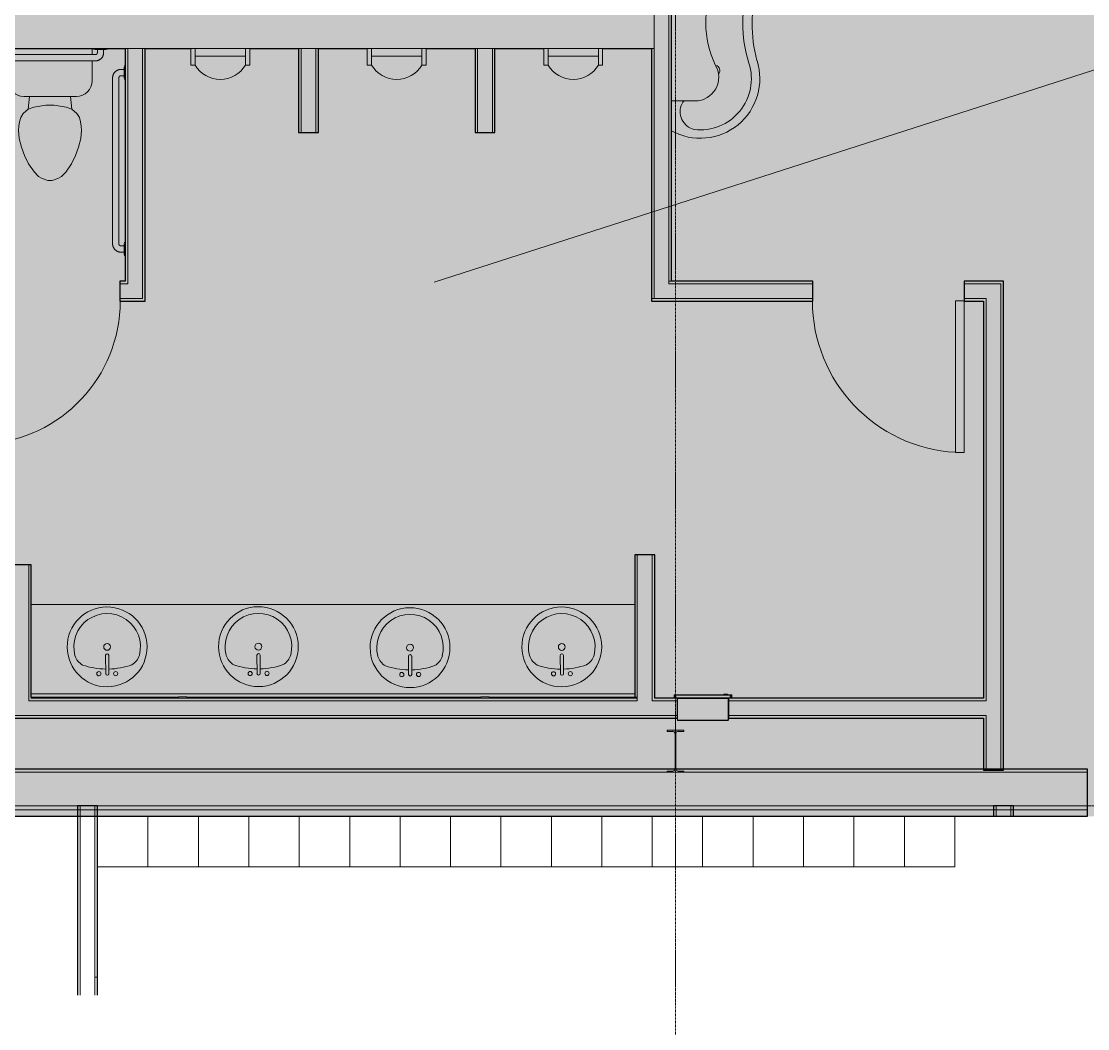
# Model space of a CAD drawing. Header units: inches. Extents: x -214893 to 4876, y -128673 to 1880.
# Drawn here: x 884.6 to 1138.4, y -749.5 to -509.8 of the extents above; entities that cross this region are included whole.
import ezdxf

# ---------------------------------------------------------------- set-up
doc = ezdxf.new("R2010")
doc.units = ezdxf.units.IN
doc.header["$MEASUREMENT"] = 0
doc.linetypes.add('Grid Line 1_2_', pattern=[0.875, 0.5, -0.125, 0.125, -0.125])
for name, color, linetype, lineweight in [('A-AREA-IDEN', 2, 'Continuous', 9), ('A-DETL-GENF', 92, 'Continuous', 9), ('A-DOOR', 31, 'Continuous', 9), ('A-WALL', 113, 'Continuous', 9), ('A-WALL-PATT', 111, 'Continuous', 25), ('I-FURN', 30, 'Continuous', 9), ('I-WALL', 2, 'Continuous', 9), ('L-SITE-WALL', 31, 'Continuous', 9), ('P-SANR-FIXT', 6, 'Continuous', 9), ('Q-CASE', 31, 'Continuous', 9), ('Q-SPCQ', 91, 'Continuous', 9), ('S-COLS', 52, 'Continuous', 9), ('S-GRID', 1, 'Continuous', 9)]:
    doc.layers.add(name, color=color, linetype=linetype, lineweight=lineweight)
pattern_1 = [(0, (0, 0), (81.92, 20.48), [3.379, -58.061, 3.379, -58.061, -327.68]), (0, (0, 0), (81.92, 20.48), [-122.88, 3.379, -119.501, 3.379, -58.061, -143.36]), (0, (0, 0), (81.92, 20.48), [-307.2, 3.379, -37.581, 3.379, -99.021]), (120, (30.72, 10.24), (-58.6962, 60.7048), [3.379, -58.061, 3.379, -58.061, -327.68]), (120, (30.72, 10.24), (-58.6962, 60.7048), [-122.88, 3.379, -119.501, 3.379, -58.061, -143.36]), (120, (30.72, 10.24), (-58.6962, 60.7048), [-307.2, 3.379, -37.581, 3.379, -99.021]), (240, (40.96, 51.2), (-23.2238, -81.1848), [3.379, -58.061, 3.379, -58.061, -327.68]), (240, (40.96, 51.2), (-23.2238, -81.1848), [-122.88, 3.379, -119.501, 3.379, -58.061, -143.36]), (240, (40.96, 51.2), (-23.2238, -81.1848), [-307.2, 3.379, -37.581, 3.379, -99.021])]

# ---------------------------------------------------------------- blocks, each defined once
blk = doc.blocks.new('Open Source Metal Building_Exterior_rvt-1-Floor Plan - Warehouse')
at = {"layer": 'A-WALL', "color": 7}
for p, q in [((1138.4, -688.46), (421.56, -688.46)), ((1138.4, -696.46), (421.56, -696.46)), ((1138.4, -697.46), (421.56, -697.46))]:
    blk.add_line(p, q, dxfattribs=at)
at = {"layer": 'L-SITE-WALL', "color": 250, "lineweight": 25}
for p, q in [((1138.4, -687.71), (421.56, -687.71)), ((1138.4, -698.96), (1138.4, -687.71)), ((421.56, -698.96), (1138.4, -698.96))]:
    blk.add_line(p, q, dxfattribs=at)
at = {"layer": 'S-COLS', "color": 50, "lineweight": 15}
for p, q in [((1042.31, -678.47), (1038.31, -678.47)), ((1038.31, -678.47), (1038.31, -678.74)), ((1038.31, -678.74), (1039.65, -678.74)), ((1040.2, -679.28), (1040.2, -687.66)), ((1040.43, -687.66), (1040.43, -679.28)), ((1040.97, -678.74), (1042.31, -678.74)), ((1042.31, -678.74), (1042.31, -678.47)), ((1039.65, -688.2), (1038.31, -688.2)), ((1038.31, -688.2), (1038.31, -688.47)), ((1038.31, -688.47), (1042.31, -688.47)), ((1042.31, -688.2), (1040.97, -688.2)), ((1042.31, -688.47), (1042.31, -688.2))]:
    blk.add_line(p, q, dxfattribs=at)
for centre, start, end in [((1039.65, -679.28), 0, 90), ((1040.97, -679.28), 90, 180), ((1039.65, -687.66), 270, 0), ((1040.97, -687.66), 180, 270)]:
    blk.add_arc(centre, 0.543, start, end, dxfattribs=at)
at = {"layer": 'S-GRID', "linetype": 'Grid Line 1_2_'}
for p, q in [((1040.31, 1879.93), (1040.31, -999.48)), ((4876.31, -696.46), (-2389.53, -696.46))]:
    blk.add_line(p, q, dxfattribs=at)
blk = doc.blocks.new('Locker-Double Stacked - 12_ x 12_-492435-Floor Plan - Warehouse')
at = {"layer": 'I-FURN'}
for p, q in [((6, 6), (-6, 6)), ((-6, 6), (-6, -6)), ((6, -6), (6, 6)), ((-6, -6), (6, -6))]:
    blk.add_line(p, q, dxfattribs=at)
blk = doc.blocks.new('Single-Flush - 36_ x 84_-340240-Floor Plan - Warehouse')
at = {"layer": 'A-DOOR', "lineweight": 13}
for p, q in [((16, -2.37), (16, -38.39)), ((18, -2.37), (16, -2.37)), ((18, -2.37), (18, -38.39)), ((18, -38.39), (16, -38.39))]:
    blk.add_line(p, q, dxfattribs=at)
at = {"layer": 'A-DOOR'}
blk.add_arc((18, -2.37), 36.07, 180, 266.8211, dxfattribs=at)
blk = doc.blocks.new('Urinal-Wall-3D - Urinal-Wall-3D-456486-Floor Plan - Warehouse')
at = {"layer": 'P-SANR-FIXT'}
for p, q in [((-11.29, 6), (-11.29, 10)), ((-11.29, 10), (-10.29, 10)), ((-10.29, 10), (-10.29, 6)), ((1.71, 7.85), (-10.29, 7.85)), ((-10.29, 7.85), (-10.29, 6)), ((2.73, 10), (1.71, 10)), ((1.71, 10), (1.71, 6)), ((1.71, 6), (1.71, 7.85)), ((2.73, 6), (2.73, 10)), ((-10.29, 6), (-11.29, 6)), ((-10.29, 6), (1.71, 6)), ((1.71, 6), (2.73, 6))]:
    blk.add_line(p, q, dxfattribs=at)
blk.add_arc((-4.29, 6.39), 7, 31.0027, 148.9973, dxfattribs=at)
blk = doc.blocks.new('Single-Flush - 34_ x 80_-711724-Floor Plan - Warehouse')
at = {"layer": 'A-DOOR', "lineweight": 13}
for p, q in [((15, 2.37), (15, 36.38)), ((17, 36.38), (15, 36.38)), ((17, 2.37), (17, 36.38)), ((17, 2.37), (15, 2.37))]:
    blk.add_line(p, q, dxfattribs=at)
at = {"layer": 'A-DOOR'}
blk.add_arc((17, 2.37), 34.07, 93.3657, 180, dxfattribs=at)
blk = doc.blocks.new('AquaWave-Lavatory-2_Station-Willoughby-WAW-2322 - AquaWave-Lavatory-2_Station-Willoughby-WAW-2322-485928-Floor Plan - Warehouse')
at = {"layer": 'P-SANR-FIXT'}
for p, q in [((1044.98, -491.71), (1039.36, -491.71)), ((1039.36, -528.71), (1044.98, -528.71))]:
    blk.add_line(p, q, dxfattribs=at)
for centre, radius, start, end in [((1046.2, -497.01), 14.18, 342.3338, 118.8422), ((1045.79, -489.16), 4.37, 103.3234, 206.3532), ((1046.2, -497.01), 12.18, 342.3338, 96.6847), ((1043.67, -490.21), 2, 206.3532, 228.867), ((1044.98, -497.34), 5.62, 328.3158, 90), ((1049.61, -498.96), 1.25, 285, 42.6073), ((1070.63, -510.21), 23.1, 154.5641, 205.4359), ((1087.66, -510.21), 31.34, 162.3338, 197.6662), ((1093.18, -510.21), 34.64, 165.1046, 194.8954), ((1046.2, -523.42), 14.18, 241.1578, 17.6662), ((1046.2, -523.42), 12.18, 263.3153, 17.6662), ((1044.98, -523.09), 5.62, 270, 31.6842), ((1049.61, -521.46), 1.25, 317.3927, 75), ((1045.79, -531.26), 4.37, 153.6468, 256.6766), ((1043.67, -530.21), 2, 131.133, 153.6468)]:
    blk.add_arc(centre, radius, start, end, dxfattribs=at)
blk = doc.blocks.new('Sink Vanity-Round - 19_ x 19_-595517-Floor Plan - Warehouse')
at = {"layer": 'P-SANR-FIXT'}
for p, q in [((3.43, 9.73), (3.43, 5.36)), ((4.18, 9.73), (4.18, 5.36))]:
    blk.add_line(p, q, dxfattribs=at)
for centre, radius, start, end in [((3.81, 3.35), 9.5, 90, 270), ((3.81, 3.35), 9.5, 270, 90), ((1.81, 9.73), 0.5, 360, 180), ((5.81, 9.73), 0.5, 360, 180), ((0.05, 4.11), 4.12, 120.7927, 162.1904), ((3.81, -9.17), 17.81, 91.2067, 109.2086), ((1.81, 9.73), 0.5, 180, 360), ((3.81, 9.73), 0.375, 360, 180), ((3.81, -9.17), 17.81, 70.7914, 88.7933), ((5.81, 9.73), 0.5, 180, 360), ((7.56, 4.11), 4.12, 17.8096, 59.2073), ((3.81, 3.35), 7.93, 165.3071, 14.6929), ((3.81, 5.36), 0.375, 180, 360), ((3.81, 3.35), 0.813, 360, 180), ((3.81, 3.35), 0.813, 180, 360)]:
    blk.add_arc(centre, radius, start, end, dxfattribs=at)
blk = doc.blocks.new('Toilet-Domestic-3D - Toilet-Domestic-3D-V4-Floor Plan - Warehouse')
at = {"layer": 'P-SANR-FIXT'}
for p, q in [((-9.98, 17.98), (-9.98, 19.48)), ((9.98, 19.48), (9.98, 17.98)), ((-9.98, 11.75), (-9.98, 16.48)), ((9.98, 16.48), (9.98, 11.75)), ((6.25, 8.02), (-6.25, 8.02)), ((-4.86, 8.02), (-5.21, 5)), ((4.86, 8.02), (5.21, 5)), ((-3.84, 5.5), (-5.21, 5)), ((-1, 6), (-3.84, 5.5)), ((1, 6), (-1, 6)), ((3.84, 5.5), (1, 6)), ((5.21, 5), (3.84, 5.5)), ((-6.97, 3), (-7.24, 2)), ((-6.4, 4), (-6.97, 3)), ((-5.21, 5), (-6.4, 4)), ((6.4, 4), (5.21, 5)), ((6.97, 3), (6.4, 4)), ((7.24, 2), (6.97, 3)), ((-7.41, 1), (-7.5, 0)), ((-7.5, 0), (-7.33, -1.99)), ((-7.24, 2), (-7.41, 1)), ((7.41, 1), (7.24, 2)), ((7.33, -1.99), (7.5, 0)), ((7.5, 0), (7.41, 1)), ((-7.33, -1.99), (-6.79, -4)), ((6.79, -4), (7.33, -1.99)), ((-6.79, -4), (-6.06, -6)), ((6.06, -6), (6.79, -4)), ((-6.06, -6), (-5.13, -8)), ((5.13, -8), (6.06, -6)), ((-5.13, -8), (-3.74, -10)), ((-3.74, -10), (-2.74, -11)), ((2.74, -11), (3.74, -10)), ((3.74, -10), (5.13, -8)), ((-2.74, -11), (-1.87, -11.5)), ((-1.87, -11.5), (-0.5, -12)), ((-0.5, -12), (0.5, -12)), ((0.5, -12), (1.87, -11.5)), ((1.87, -11.5), (2.74, -11))]:
    blk.add_line(p, q, dxfattribs=at)
for centre, start, end in [((-6.25, 11.75), 180, 270), ((6.25, 11.75), 270, 360)]:
    blk.add_arc(centre, 3.73, start, end, dxfattribs=at)
blk = doc.blocks.new('817_Grab_Bars - 8170-001420-V8-Floor Plan - Warehouse')
at = {"layer": 'Q-SPCQ'}
for p, q in [((826.58, -455.71), (825.86, -455.71)), ((826.86, -454.9), (826.58, -454.9)), ((826.58, -456.46), (826.58, -455.11)), ((826.58, -457.81), (826.58, -456.46)), ((823.86, -457.71), (823.86, -497.21)), ((825.36, -497.21), (825.36, -457.71)), ((825.86, -457.21), (826.58, -457.21)), ((826.58, -458.02), (826.86, -458.02)), ((826.86, -496.9), (826.58, -496.9)), ((826.58, -498.46), (826.58, -497.11)), ((826.58, -497.71), (825.86, -497.71)), ((825.86, -499.21), (826.58, -499.21)), ((826.58, -499.81), (826.58, -498.46)), ((826.58, -500.02), (826.86, -500.02))]:
    blk.add_line(p, q, dxfattribs=at)
at = {"layer": 'Q-SPCQ', "flags": 128}
for points in [[(825.86, -455.71), (825.78, -455.71), (825.7, -455.72), (825.62, -455.73), (825.54, -455.74), (825.46, -455.75), (825.38, -455.77), (825.31, -455.79), (825.23, -455.81), (825.15, -455.84), (825.08, -455.87), (825.01, -455.9), (824.94, -455.94), (824.87, -455.98), (824.8, -456.02), (824.73, -456.06), (824.67, -456.11), (824.6, -456.16), (824.54, -456.21), (824.48, -456.26), (824.42, -456.32), (824.37, -456.38), (824.32, -456.44), (824.27, -456.5), (824.22, -456.56), (824.18, -456.63), (824.13, -456.7), (824.1, -456.77), (824.06, -456.84), (824.03, -456.91), (824, -456.99), (823.97, -457.06), (823.94, -457.14), (823.92, -457.21), (823.9, -457.29), (823.89, -457.37), (823.88, -457.45), (823.87, -457.53), (823.86, -457.61), (823.86, -457.69), (823.86, -457.71)], [(825.36, -457.71), (825.36, -457.69), (825.36, -457.67), (825.36, -457.65), (825.37, -457.63), (825.37, -457.61), (825.37, -457.59), (825.38, -457.57), (825.38, -457.55), (825.39, -457.53), (825.4, -457.52), (825.41, -457.5), (825.42, -457.48), (825.43, -457.46), (825.44, -457.45), (825.45, -457.43), (825.46, -457.41), (825.47, -457.4), (825.48, -457.38), (825.5, -457.37), (825.51, -457.35), (825.53, -457.34), (825.54, -457.33), (825.56, -457.31), (825.57, -457.3), (825.59, -457.29), (825.61, -457.28), (825.62, -457.27), (825.64, -457.26), (825.66, -457.25), (825.68, -457.24), (825.7, -457.24), (825.72, -457.23), (825.74, -457.23), (825.75, -457.22), (825.77, -457.22), (825.79, -457.22), (825.81, -457.21), (825.83, -457.21), (825.85, -457.21), (825.86, -457.21)], [(823.86, -497.21), (823.86, -497.29), (823.87, -497.37), (823.87, -497.45), (823.89, -497.53), (823.9, -497.61), (823.92, -497.69), (823.94, -497.76), (823.96, -497.84), (823.99, -497.92), (824.02, -497.99), (824.05, -498.06), (824.09, -498.13), (824.12, -498.2), (824.16, -498.27), (824.21, -498.34), (824.26, -498.41), (824.3, -498.47), (824.36, -498.53), (824.41, -498.59), (824.47, -498.65), (824.52, -498.7), (824.59, -498.75), (824.65, -498.8), (824.71, -498.85), (824.78, -498.89), (824.85, -498.94), (824.92, -498.97), (824.99, -499.01), (825.06, -499.04), (825.13, -499.07), (825.21, -499.1), (825.29, -499.13), (825.36, -499.15), (825.44, -499.17), (825.52, -499.18), (825.6, -499.19), (825.68, -499.2), (825.76, -499.21), (825.84, -499.21), (825.86, -499.21)], [(825.86, -497.71), (825.84, -497.71), (825.82, -497.71), (825.8, -497.71), (825.78, -497.7), (825.76, -497.7), (825.74, -497.7), (825.72, -497.69), (825.7, -497.69), (825.68, -497.68), (825.66, -497.67), (825.65, -497.66), (825.63, -497.65), (825.61, -497.64), (825.59, -497.63), (825.58, -497.62), (825.56, -497.61), (825.55, -497.6), (825.53, -497.59), (825.52, -497.57), (825.5, -497.56), (825.49, -497.54), (825.47, -497.53), (825.46, -497.51), (825.45, -497.5), (825.44, -497.48), (825.43, -497.46), (825.42, -497.45), (825.41, -497.43), (825.4, -497.41), (825.39, -497.39), (825.39, -497.37), (825.38, -497.35), (825.38, -497.33), (825.37, -497.32), (825.37, -497.3), (825.36, -497.28), (825.36, -497.26), (825.36, -497.24), (825.36, -497.22), (825.36, -497.21)]]:
    blk.add_lwpolyline(points, dxfattribs=at)
blk = doc.blocks.new('817_Grab_Bars - 8170-001240-654970-Floor Plan - Warehouse')
at = {"layer": 'Q-SPCQ'}
for p, q in [((877.92, -516.21), (877.92, -516.49)), ((879.48, -516.49), (878.13, -516.49)), ((878.73, -516.49), (878.73, -517.21)), ((880.84, -516.49), (879.48, -516.49)), ((880.23, -517.21), (880.23, -516.49)), ((881.05, -516.49), (881.05, -516.21)), ((901.92, -516.21), (901.92, -516.49)), ((903.48, -516.49), (902.13, -516.49)), ((902.73, -516.49), (902.73, -517.21)), ((904.84, -516.49), (903.48, -516.49)), ((904.23, -517.21), (904.23, -516.49)), ((905.05, -516.49), (905.05, -516.21)), ((902.23, -517.71), (880.73, -517.71)), ((880.73, -519.21), (902.23, -519.21))]:
    blk.add_line(p, q, dxfattribs=at)
at = {"layer": 'Q-SPCQ', "flags": 128}
for points in [[(878.73, -517.21), (878.74, -517.29), (878.74, -517.37), (878.75, -517.45), (878.76, -517.53), (878.77, -517.61), (878.79, -517.69), (878.81, -517.76), (878.84, -517.84), (878.86, -517.92), (878.89, -517.99), (878.93, -518.06), (878.96, -518.13), (879, -518.2), (879.04, -518.27), (879.08, -518.34), (879.13, -518.41), (879.18, -518.47), (879.23, -518.53), (879.28, -518.59), (879.34, -518.65), (879.4, -518.7), (879.46, -518.75), (879.52, -518.8), (879.59, -518.85), (879.65, -518.89), (879.72, -518.94), (879.79, -518.97), (879.86, -519.01), (879.94, -519.04), (880.01, -519.07), (880.08, -519.1), (880.16, -519.13), (880.24, -519.15), (880.32, -519.17), (880.39, -519.18), (880.47, -519.19), (880.55, -519.2), (880.63, -519.21), (880.71, -519.21), (880.73, -519.21)], [(880.73, -517.71), (880.71, -517.71), (880.69, -517.71), (880.67, -517.71), (880.65, -517.7), (880.64, -517.7), (880.62, -517.7), (880.6, -517.69), (880.58, -517.69), (880.56, -517.68), (880.54, -517.67), (880.52, -517.66), (880.5, -517.65), (880.49, -517.64), (880.47, -517.63), (880.45, -517.62), (880.44, -517.61), (880.42, -517.6), (880.4, -517.59), (880.39, -517.57), (880.38, -517.56), (880.36, -517.54), (880.35, -517.53), (880.34, -517.51), (880.32, -517.5), (880.31, -517.48), (880.3, -517.46), (880.29, -517.45), (880.28, -517.43), (880.28, -517.41), (880.27, -517.39), (880.26, -517.37), (880.26, -517.35), (880.25, -517.33), (880.25, -517.32), (880.24, -517.3), (880.24, -517.28), (880.24, -517.26), (880.24, -517.24), (880.23, -517.22), (880.23, -517.21)], [(902.23, -519.21), (902.31, -519.21), (902.39, -519.2), (902.47, -519.2), (902.55, -519.19), (902.63, -519.17), (902.71, -519.15), (902.79, -519.13), (902.86, -519.11), (902.94, -519.08), (903.01, -519.05), (903.09, -519.02), (903.16, -518.98), (903.23, -518.95), (903.3, -518.91), (903.36, -518.86), (903.43, -518.82), (903.49, -518.77), (903.55, -518.71), (903.61, -518.66), (903.67, -518.6), (903.72, -518.55), (903.78, -518.49), (903.83, -518.42), (903.87, -518.36), (903.92, -518.29), (903.96, -518.22), (904, -518.15), (904.03, -518.08), (904.07, -518.01), (904.1, -517.94), (904.13, -517.86), (904.15, -517.78), (904.17, -517.71), (904.19, -517.63), (904.21, -517.55), (904.22, -517.47), (904.23, -517.39), (904.23, -517.31), (904.23, -517.23), (904.23, -517.21)], [(902.73, -517.21), (902.73, -517.23), (902.73, -517.25), (902.73, -517.27), (902.73, -517.29), (902.72, -517.31), (902.72, -517.33), (902.72, -517.35), (902.71, -517.37), (902.7, -517.39), (902.7, -517.41), (902.69, -517.42), (902.68, -517.44), (902.67, -517.46), (902.66, -517.48), (902.65, -517.49), (902.64, -517.51), (902.62, -517.53), (902.61, -517.54), (902.6, -517.56), (902.58, -517.57), (902.57, -517.58), (902.55, -517.6), (902.54, -517.61), (902.52, -517.62), (902.5, -517.63), (902.49, -517.64), (902.47, -517.65), (902.45, -517.66), (902.43, -517.67), (902.42, -517.68), (902.4, -517.68), (902.38, -517.69), (902.36, -517.7), (902.34, -517.7), (902.32, -517.7), (902.3, -517.71), (902.28, -517.71), (902.26, -517.71), (902.24, -517.71), (902.23, -517.71)]]:
    blk.add_lwpolyline(points, dxfattribs=at)
blk = doc.blocks.new('Bradley-Washroom_Accessories-Mirrors-747_Standard - 60_ x 36_ _ BradEX 2-663032-Floor Plan - Warehouse')
at = {"layer": 'Q-SPCQ'}
for p, q in [((887.01, -670.59), (922.01, -670.59)), ((887.01, -670.59), (887.01, -670.84)), ((922.01, -670.84), (887.01, -670.84)), ((922.01, -670.84), (922.01, -670.55)), ((924.01, -670.55), (922.01, -670.55)), ((924.01, -670.84), (922.01, -670.84)), ((924.01, -670.55), (924.01, -670.84)), ((924.01, -670.59), (994.01, -670.59)), ((994.01, -670.84), (924.01, -670.84)), ((994.01, -670.84), (994.01, -670.55)), ((996.01, -670.55), (994.01, -670.55)), ((996.01, -670.84), (994.01, -670.84)), ((996.01, -670.55), (996.01, -670.84)), ((996.01, -670.59), (1031.01, -670.59)), ((1031.01, -670.84), (996.01, -670.84)), ((1031.01, -670.84), (1031.01, -670.59))]:
    blk.add_line(p, q, dxfattribs=at)
blk = doc.blocks.new('Dispenser_Disposal-Paper-Frost_Products_LTD_-Recessed-400A - Steel-Stainless-664721-Floor Plan - Warehouse')
at = {"layer": 'Q-SPCQ', "lineweight": 13}
for p, q in [((1051.84, -669.93), (1052.67, -669.93)), ((1040.06, -670.15), (1039.98, -670.15)), ((1039.98, -670.69), (1039.98, -670.15)), ((1040.03, -670.69), (1039.98, -670.69)), ((1040.36, -670.69), (1040.03, -670.69)), ((1040.03, -670.74), (1040.03, -670.69)), ((1040.06, -670.08), (1040.06, -670.69)), ((1053.66, -670.08), (1040.06, -670.08)), ((1040.06, -670.08), (1051.82, -670.08)), ((1040.06, -670.15), (1040.36, -670.45)), ((1053.73, -670.15), (1040.06, -670.15)), ((1040.59, -670.8), (1040.09, -670.8)), ((1040.09, -670.84), (1040.09, -670.8)), ((1040.11, -670.84), (1040.11, -670.8)), ((1040.15, -670.77), (1040.59, -670.77)), ((1040.36, -670.7), (1040.36, -670.45)), ((1040.36, -670.46), (1040.36, -670.69)), ((1040.41, -670.75), (1053.36, -670.75)), ((1040.59, -670.77), (1040.59, -670.8)), ((1040.59, -670.8), (1040.77, -670.8)), ((1040.76, -670.93), (1040.8, -670.93)), ((1040.8, -670.93), (1040.8, -670.87)), ((1040.83, -670.87), (1040.83, -670.93)), ((1040.83, -676.12), (1040.83, -670.93)), ((1040.83, -670.93), (1052.93, -670.93)), ((1040.86, -670.93), (1040.86, -670.75)), ((1041.47, -670.93), (1041.47, -670.75)), ((1041.53, -670.93), (1041.53, -670.75)), ((1041.67, -670.75), (1041.67, -670.93)), ((1041.7, -670.93), (1041.7, -670.75)), ((1051.82, -669.95), (1052.69, -669.95)), ((1051.82, -670.08), (1051.82, -669.95)), ((1051.92, -670.75), (1051.92, -670.84)), ((1051.92, -670.84), (1052.2, -670.84)), ((1051.95, -670.93), (1051.95, -670.84)), ((1051.98, -670.84), (1051.98, -670.93)), ((1052.48, -670.87), (1052.02, -670.87)), ((1052.2, -670.84), (1052.2, -670.75)), ((1052.53, -670.84), (1052.2, -670.84)), ((1052.6, -670.91), (1052.53, -670.84)), ((1052.58, -670.75), (1052.65, -670.82)), ((1052.85, -670.91), (1052.6, -670.91)), ((1052.65, -670.82), (1052.88, -670.82)), ((1052.69, -669.95), (1052.69, -670.08)), ((1052.69, -670.08), (1053.66, -670.08)), ((1052.82, -670.93), (1052.82, -670.75)), ((1052.85, -670.75), (1052.85, -670.82)), ((1052.85, -670.93), (1052.85, -670.87)), ((1052.86, -676.12), (1052.86, -670.93)), ((1053.73, -670.75), (1052.88, -670.75)), ((1052.88, -670.75), (1052.88, -670.82)), ((1052.89, -670.87), (1052.89, -670.93)), ((1052.92, -670.8), (1053.57, -670.8)), ((1053.36, -670.46), (1053.66, -670.15)), ((1053.36, -670.75), (1053.36, -670.46)), ((1053.57, -670.8), (1053.57, -670.84)), ((1053.66, -670.75), (1053.66, -670.08)), ((1053.73, -670.15), (1053.73, -670.75)), ((1040.76, -676.12), (1040.76, -675.59)), ((1040.83, -676.12), (1040.76, -676.12)), ((1052.86, -676.12), (1040.83, -676.12)), ((1040.83, -676.18), (1040.83, -676.12)), ((1052.86, -676.18), (1040.83, -676.18)), ((1052.93, -676.12), (1052.86, -676.12)), ((1052.86, -676.12), (1052.86, -676.18)), ((1052.93, -675.59), (1052.93, -676.12))]:
    blk.add_line(p, q, dxfattribs=at)
for centre, radius, start, end in [((1051.84, -669.95), 0.02, 90, 180), ((1052.67, -669.95), 0.02, 0, 90), ((1040.06, -670.15), 0.0763, 90, 180), ((1040.09, -670.74), 0.0625, 122.4117, 270.0728), ((1040.09, -670.74), 0.0625, 179.8391, 270), ((1040.09, -670.74), 0.0625, 333.896, 53.1301), ((1040.41, -670.7), 0.05, 180, 270), ((1040.77, -670.87), 0.0665, 0, 90), ((1040.77, -670.87), 0.0315, 0, 90.1235), ((1052.1, -670.87), 0.08, 157.9757, 236.654), ((1052.4, -670.87), 0.08, 303.346, 22.0243), ((1052.92, -670.87), 0.0665, 90, 180), ((1052.92, -670.87), 0.0665, 90, 132.1544), ((1052.92, -670.87), 0.0315, 89.8776, 180), ((1053.66, -670.15), 0.0768, 0, 90), ((1053.66, -670.15), 0.029, 0, 90)]:
    blk.add_arc(centre, radius, start, end, dxfattribs=at)
blk = doc.blocks.new('Counter Top1 - 24_ Depth-699709-Floor Plan - Warehouse')
at = {"layer": 'Q-CASE'}
for p, q in [((96.33, -0.75), (-47.26, -0.75)), ((-47.26, -22), (96.33, -22))]:
    blk.add_line(p, q, dxfattribs=at)

msp = doc.modelspace()

# ---------------------------------------------------------------- hatches: boundary and pattern name
at = {"layer": 'A-DETL-GENF'}
msp.add_hatch(color=7, dxfattribs=at).paths.add_polyline_path([(1589.15, -698.96), (4354.81, -698.96), (4354.81, 1706.04), (-2274.19, 1706.04), (-2274.19, -698.96), (1585.74, -698.96)], flags=0)
at = {"layer": 'A-WALL-PATT', "lineweight": 9}
h = msp.add_hatch(dxfattribs=at)
h.set_pattern_fill('FP_1', color=256, style=0, pattern_type=2)
h.set_pattern_definition(pattern_1)
h.paths.add_polyline_path([(898.65, -741.51), (898.65, -698.96), (898.03, -698.96), (898.03, -741.51)], flags=0)
h = msp.add_hatch(dxfattribs=at)
h.set_pattern_fill('FP_1', color=256, style=0, pattern_type=2)
h.set_pattern_definition(pattern_1)
h.paths.add_polyline_path([(902.78, -741.51), (902.78, -698.96), (902.15, -698.96), (902.15, -741.51)], flags=0)

# ---------------------------------------------------------------- linework, layer by layer
at = {"layer": 'A-AREA-IDEN'}
msp.add_line((982.89, -571.85), (1220.15, -495.51), dxfattribs=at)
at = {"layer": 'A-WALL'}
for p, q in [((1035.23, -575.71), (1035.23, -448.21)), ((1038.73, -572.21), (1038.73, -448.21)), ((914.11, -516.21), (909.36, -516.21)), ((909.98, -572.21), (909.98, -516.21)), ((913.48, -575.71), (913.48, -516.21)), ((955.36, -516.21), (950.61, -516.21)), ((951.23, -536.21), (951.23, -516.21)), ((954.73, -536.21), (954.73, -516.21)), ((997.36, -516.21), (992.61, -516.21)), ((993.23, -536.21), (993.23, -516.21)), ((996.73, -536.21), (996.73, -516.21)), ((1035.23, -516.21), (1034.61, -516.21)), ((908.11, -572.21), (909.98, -572.21)), ((1039.36, -571.59), (1038.73, -571.59)), ((1072.98, -572.21), (1038.73, -572.21)), ((1117.73, -572.21), (1108.98, -572.21)), ((1117.73, -572.21), (1117.73, -687.96)), ((913.48, -575.71), (908.11, -575.71)), ((1072.98, -575.71), (1034.61, -575.71)), ((1108.98, -575.71), (1114.23, -575.71)), ((1114.23, -575.71), (1114.23, -671.46)), ((1031.23, -636.71), (1031.23, -671.46)), ((1034.73, -636.71), (1034.73, -671.46)), ((886.39, -639.09), (886.39, -671.46)), ((886.39, -671.46), (1031.23, -671.46)), ((1034.73, -671.46), (1040.76, -671.46)), ((1052.93, -671.46), (1114.23, -671.46)), ((764.73, -674.96), (1040.76, -674.96)), ((1052.93, -674.96), (1114.23, -674.96)), ((1114.23, -674.96), (1114.23, -687.96)), ((898.65, -741.51), (898.65, -696.46)), ((902.15, -741.51), (902.15, -696.46)), ((1116.65, -698.96), (1116.65, -696.46)), ((1120.15, -698.96), (1120.15, -696.46))]:
    msp.add_line(p, q, dxfattribs=at)
at = {"layer": 'A-WALL', "lineweight": 25}
for p, q in [((872.86, -516.21), (909.36, -516.21)), ((914.11, -516.21), (924.96, -516.21)), ((938.98, -516.21), (950.61, -516.21)), ((955.36, -516.21), (966.96, -516.21)), ((980.98, -516.21), (992.61, -516.21)), ((997.36, -516.21), (1008.96, -516.21)), ((1022.98, -516.21), (1034.61, -516.21))]:
    msp.add_line(p, q, dxfattribs=at)
at = {"layer": 'I-WALL', "lineweight": 25}
for p, q in [((1039.36, -571.59), (1039.36, -448.84)), ((909.36, -516.21), (909.36, -571.59)), ((914.11, -576.34), (914.11, -516.21)), ((950.61, -516.21), (950.61, -536.21)), ((955.36, -536.21), (955.36, -516.21)), ((992.61, -516.21), (992.61, -536.21)), ((997.36, -536.21), (997.36, -516.21)), ((1034.61, -516.21), (1034.61, -576.34)), ((950.61, -536.21), (955.36, -536.21)), ((992.61, -536.21), (997.36, -536.21)), ((909.36, -571.59), (908.11, -571.59)), ((908.11, -571.59), (908.11, -576.34)), ((1072.98, -571.59), (1039.36, -571.59)), ((1072.98, -576.34), (1072.98, -571.59)), ((1118.36, -571.59), (1108.98, -571.59)), ((1108.98, -571.59), (1108.98, -576.34)), ((1118.36, -687.96), (1118.36, -571.59)), ((908.11, -576.34), (914.11, -576.34)), ((1034.61, -576.34), (1072.98, -576.34)), ((1108.98, -576.34), (1113.61, -576.34)), ((1113.61, -576.34), (1113.61, -670.84)), ((1035.36, -636.71), (1030.61, -636.71)), ((1030.61, -636.71), (1030.61, -670.59)), ((1035.36, -670.84), (1035.36, -636.71)), ((887.01, -639.09), (882.26, -639.09)), ((887.01, -670.59), (887.01, -639.09)), ((1040.76, -670.84), (1035.36, -670.84)), ((1040.76, -675.59), (1040.76, -670.84)), ((1113.61, -670.84), (1052.93, -670.84)), ((1052.93, -670.84), (1052.93, -675.59)), ((765.36, -675.59), (1040.76, -675.59)), ((1052.93, -675.59), (1113.61, -675.59)), ((1113.61, -675.59), (1113.61, -687.96)), ((1113.61, -687.96), (1118.36, -687.96)), ((898.03, -696.46), (898.03, -741.51)), ((902.78, -696.46), (898.03, -696.46)), ((902.78, -741.51), (902.78, -696.46)), ((1116.03, -696.46), (1116.03, -698.96)), ((1120.78, -696.46), (1116.03, -696.46)), ((1120.78, -698.96), (1120.78, -696.46)), ((1116.03, -698.96), (1120.78, -698.96))]:
    msp.add_line(p, q, dxfattribs=at)
at = {"layer": 'I-WALL'}
msp.add_line((1052.92, -670.84), (1052.93, -670.84), dxfattribs=at)

# ---------------------------------------------------------------- block references
at = {"layer": 'A-DOOR', "rotation": 180}
msp.add_blockref('Single-Flush - 34_ x 80_-711724-Floor Plan - Warehouse', (891.11, -573.96), dxfattribs=at)
at = {"layer": 'A-DOOR'}
msp.add_blockref('Single-Flush - 36_ x 84_-340240-Floor Plan - Warehouse', (1090.98, -573.96), dxfattribs=at)
at = {"layer": 'I-FURN', "rotation": 180}
for p in [(908.78, -704.96), (920.78, -704.96), (932.78, -704.96), (944.78, -704.96), (956.78, -704.96), (968.78, -704.96), (980.78, -704.96), (992.78, -704.96), (1004.78, -704.96), (1016.78, -704.96), (1028.78, -704.96), (1040.78, -704.96), (1052.78, -704.96), (1064.78, -704.96), (1076.78, -704.96), (1088.78, -704.96), (1100.78, -704.96)]:
    msp.add_blockref('Locker-Double Stacked - 12_ x 12_-492435-Floor Plan - Warehouse', p, dxfattribs=at)
at = {"layer": 'P-SANR-FIXT'}
for name, p in [('AquaWave-Lavatory-2_Station-Willoughby-WAW-2322 - AquaWave-Lavatory-2_Station-Willoughby-WAW-2322-485928-Floor Plan - Warehouse', (0, 0)), ('Toilet-Domestic-3D - Toilet-Domestic-3D-V4-Floor Plan - Warehouse', (891.48, -535.69))]:
    msp.add_blockref(name, p, dxfattribs=at)
for name, p, rotation in [('Urinal-Wall-3D - Urinal-Wall-3D-456486-Floor Plan - Warehouse', (927.69, -510.21), 180), ('Urinal-Wall-3D - Urinal-Wall-3D-456486-Floor Plan - Warehouse', (969.69, -510.21), 180), ('Urinal-Wall-3D - Urinal-Wall-3D-456486-Floor Plan - Warehouse', (1011.69, -510.21), 180), ('Sink Vanity-Round - 19_ x 19_-595517-Floor Plan - Warehouse', (908.85, -655.27), 180.3257811056039), ('Sink Vanity-Round - 19_ x 19_-595517-Floor Plan - Warehouse', (944.85, -655.22), 180.3257811056039), ('Sink Vanity-Round - 19_ x 19_-595517-Floor Plan - Warehouse', (980.93, -655.46), 180.3257811056039), ('Sink Vanity-Round - 19_ x 19_-595517-Floor Plan - Warehouse', (1017.04, -655.28), 180.3257811056039)]:
    msp.add_blockref(name, p, dxfattribs=dict(at, rotation=rotation))
at = {"layer": 'Q-CASE', "rotation": 180}
msp.add_blockref('Counter Top1 - 24_ Depth-699709-Floor Plan - Warehouse', (983.35, -670.59), dxfattribs=at)
at = {"layer": 'Q-SPCQ'}
for name, p in [('817_Grab_Bars - 8170-001240-654970-Floor Plan - Warehouse', (0, 0)), ('817_Grab_Bars - 8170-001420-V8-Floor Plan - Warehouse', (82.5, -65.5)), ('Dispenser_Disposal-Paper-Frost_Products_LTD_-Recessed-400A - Steel-Stainless-664721-Floor Plan - Warehouse', (0, 0)), ('Bradley-Washroom_Accessories-Mirrors-747_Standard - 60_ x 36_ _ BradEX 2-663032-Floor Plan - Warehouse', (0, 0))]:
    msp.add_blockref(name, p, dxfattribs=at)

# ---------------------------------------------------------------- next in the draw order: block references
at = {"lineweight": 5}
msp.add_blockref('Open Source Metal Building_Exterior_rvt-1-Floor Plan - Warehouse', (0, 0), dxfattribs=at)

doc.saveas('drawing.dxf')
